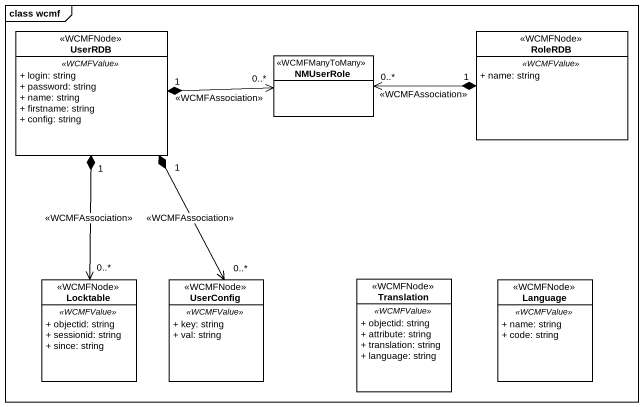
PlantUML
@startuml
mainframe class wcmf
hide circle
hide empty members
skinparam classAttributeIconSize 0
class UserRDB <<WCMFNode>> {
  .. <<WCMFValue>> ..
  + login: string
  + password: string
  + name: string
  + firstname: string
  + config: string
}
class RoleRDB <<WCMFNode>> {
  .. <<WCMFValue>> ..
  + name: string
}
class NMUserRole <<WCMFManyToMany>>
class Locktable <<WCMFNode>> {
  .. <<WCMFValue>> ..
  + objectid: string
  + sessionid: string
  + since: string
}
class UserConfig <<WCMFNode>> {
  .. <<WCMFValue>> ..
  + key: string
  + val: string
}
class Translation <<WCMFNode>> {
  .. <<WCMFValue>> ..
  + objectid: string
  + attribute: string
  + translation: string
  + language: string
}
class Language <<WCMFNode>> {
  .. <<WCMFValue>> ..
  + name: string
  + code: string
}
NMUserRole "0..*" <-left-* "1" UserRDB : <<WCMFAssociation>>
NMUserRole "0..*" <-right-* "1" RoleRDB : <<WCMFAssociation>>
Locktable "0..*" <-up-* "1" UserRDB : <<WCMFAssociation>>
UserConfig "0..*" <-up-* "1" UserRDB : <<WCMFAssociation>>
@enduml
